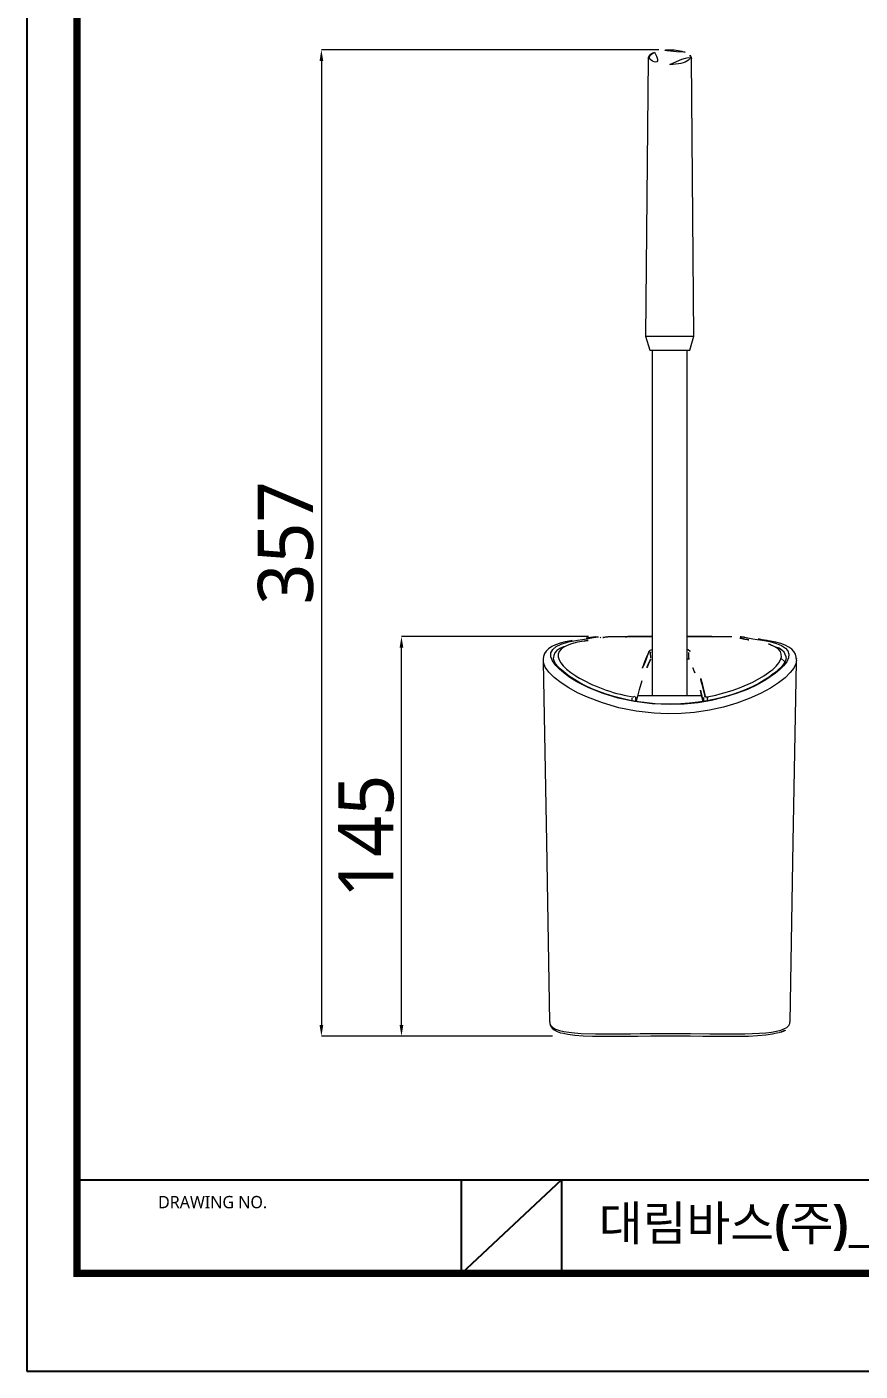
# Model space of a CAD drawing. Extents: x 16296660632 to 16296677184, y -37409619871 to -37409617003.
# Drawn here: x 16296676056 to 16296676358, y -37409617829.4 to -37409617342.5 of the extents above; entities that cross this region are included whole.
import ezdxf

# ---------------------------------------------------------------- set-up
doc = ezdxf.new("R2010")
doc.units = 0
doc.header["$LTSCALE"] = 194
doc.header["$MEASUREMENT"] = 0
doc.header["$PDMODE"] = 3
doc.header["$PDSIZE"] = -10
doc.layers.get('0').update_dxf_attribs({"linetype": 'CONTINUOUS'})
doc.layers.get('DEFPOINTS').update_dxf_attribs({"linetype": 'CONTINUOUS'})
doc.layers.add('BODY', color=7, linetype='CONTINUOUS')
doc.styles.add('Daelim Dimension', font='')
doc.styles.get('Daelim Dimension').set_extended_font_data('NanumGothic')
doc.dimstyles.new('DEFAULT', dxfattribs={"dimscale": 2, "dimtxt": 2, "dimasz": 2, "dimexe": 0, "dimexo": 2, "dimgap": 1, "dimtad": 1, "dimdec": 1, "dimzin": 9, "dimdsep": 46, "dimtxsty": 'Daelim Dimension', "dimcen": 0.5, "dimclrd": 252, "dimclre": 252, "dimclrt": 3, "dimadec": 1, "dimazin": 0, "dimtfac": 1, "dimtdec": 1, "dimtix": 1, "dimtmove": 0, "dimatfit": 3, "dimfxl": 1, "dimtolj": 1, "dimtzin": 1, "dimlwd": 9, "dimlwe": 9, "dimarcsym": 0})

# ---------------------------------------------------------------- blocks, each defined once
blk = doc.blocks.new('*D8')
at = {"layer": 'BODY', "color": 5, "lineweight": 9, "ltscale": 0.7, "transparency": 16777216}
for p, q in [((16296676259.587851, -37409617563.345886), (16296676191.76605, -37409617563.345886)), ((16296676191.76605, -37409617704.093697), (16296676191.76605, -37409617567.345886)), ((16296676245.463659, -37409617708.093697), (16296676191.76605, -37409617708.093697))]:
    blk.add_line(p, q, dxfattribs=at)
at = {"layer": 'BODY', "color": 5, "ltscale": 0.7, "transparency": 16777216}
for points in [[(16296676191.09939, -37409617567.345886), (16296676192.43272, -37409617567.345886), (16296676191.76605, -37409617563.345886)], [(16296676191.09939, -37409617704.093697), (16296676192.43272, -37409617704.093697), (16296676191.76605, -37409617708.093697)]]:
    blk.add_solid(points, dxfattribs=at)
at = {"layer": 'DEFPOINTS', "color": 0, "ltscale": 0.7, "transparency": 16777216}
for p in [(16296676191.76605, -37409617563.345886), (16296676263.587851, -37409617563.345886), (16296676249.463659, -37409617708.093697)]:
    blk.add_point(p, dxfattribs=at)
at = {"layer": 'BODY', "color": 7, "ltscale": 0.7, "transparency": 16777216, "insert": (16296676178.99353, -37409617635.719803), "char_height": 20, "attachment_point": 5, "rotation": 90, "style": 'Daelim Dimension'}
blk.add_mtext('\\A1;145', dxfattribs=at)
blk = doc.blocks.new('*D9')
at = {"layer": 'BODY', "color": 5, "lineweight": 9, "ltscale": 0.7, "transparency": 16777216}
for p, q in [((16296676285.02644, -37409617350.83464), (16296676162.75013, -37409617350.83464)), ((16296676162.75013, -37409617354.83464), (16296676162.75013, -37409617704.0937)), ((16296676246.46366, -37409617708.0937), (16296676162.75013, -37409617708.0937))]:
    blk.add_line(p, q, dxfattribs=at)
at = {"layer": 'BODY', "color": 5, "ltscale": 0.7, "transparency": 16777216}
for points in [[(16296676162.08346, -37409617354.83464), (16296676163.41679, -37409617354.83464), (16296676162.75013, -37409617350.83464)], [(16296676162.08346, -37409617704.0937), (16296676163.41679, -37409617704.0937), (16296676162.75013, -37409617708.0937)]]:
    blk.add_solid(points, dxfattribs=at)
at = {"layer": 'DEFPOINTS', "color": 0, "ltscale": 0.7, "transparency": 16777216}
for p in [(16296676289.02644, -37409617350.83464), (16296676162.75013, -37409617708.0937), (16296676250.46366, -37409617708.0937)]:
    blk.add_point(p, dxfattribs=at)
at = {"layer": 'BODY', "color": 7, "ltscale": 0.7, "transparency": 16777216, "insert": (16296676149.84885, -37409617529.46417), "char_height": 20, "attachment_point": 5, "rotation": 90, "style": 'Daelim Dimension'}
blk.add_mtext('\\A1;357', dxfattribs=at)

msp = doc.modelspace()

# ---------------------------------------------------------------- linework, layer by layer
at = {"linetype": 'Continuous', "lineweight": 15}
for p, q in [((16296676281.148979, -37409617353.977028), (16296676280.27092, -37409617454.592667)), ((16296676297.78196, -37409617454.592667), (16296676296.90391, -37409617353.978279)), ((16296676280.27092, -37409617454.592667), (16296676281.72736, -37409617459.592667)), ((16296676280.27092, -37409617454.592667), (16296676297.78196, -37409617454.592667)), ((16296676296.32551, -37409617459.592667), (16296676297.78196, -37409617454.592667)), ((16296676281.72736, -37409617459.592667), (16296676296.32551, -37409617459.592667)), ((16296676282.676439, -37409617459.592667), (16296676282.676439, -37409617584.740257)), ((16296676295.37644, -37409617584.740257), (16296676295.37644, -37409617459.592667)), ((16296676261.953369, -37409617563.41581), (16296676263.190639, -37409617563.41581)), ((16296676266.58135, -37409617563.414284), (16296676266.5061, -37409617563.419662)), ((16296676273.017361, -37409617563.413971), (16296676266.58135, -37409617563.413971)), ((16296676266.58135, -37409617563.414284), (16296676266.58135, -37409617563.413971)), ((16296676273.017361, -37409617563.414284), (16296676266.58135, -37409617563.414284)), ((16296676273.017361, -37409617563.414284), (16296676273.017361, -37409617563.413971)), ((16296676274.01778, -37409617563.381447), (16296676273.924471, -37409617563.390228)), ((16296676282.676439, -37409617563.343063), (16296676274.017771, -37409617563.343063)), ((16296676274.01778, -37409617563.347237), (16296676274.01778, -37409617563.347519)), ((16296676274.01778, -37409617563.347237), (16296676282.676439, -37409617563.347237)), ((16296676304.03511, -37409617563.343063), (16296676295.37644, -37409617563.343063)), ((16296676295.37644, -37409617563.347237), (16296676304.035089, -37409617563.347237)), ((16296676304.035089, -37409617563.347519), (16296676304.035089, -37409617563.347237)), ((16296676311.471519, -37409617563.413971), (16296676305.035509, -37409617563.413971)), ((16296676305.035509, -37409617563.414284), (16296676305.035509, -37409617563.413971)), ((16296676311.471519, -37409617563.414284), (16296676305.035509, -37409617563.414284)), ((16296676311.471519, -37409617563.414284), (16296676311.471519, -37409617563.413971)), ((16296676311.471519, -37409617563.414284), (16296676311.54677, -37409617563.419662)), ((16296676314.86223, -37409617563.41581), (16296676316.09951, -37409617563.41581)), ((16296676282.12233, -37409617571.191269), (16296676282.087111, -37409617569.156929)), ((16296676295.93054, -37409617571.191269), (16296676295.965759, -37409617569.156929)), ((16296676324.733561, -37409617564.891243), (16296676324.268999, -37409617564.817497)), ((16296676243.12644, -37409617571.412918), (16296676243.12644, -37409617571.945213)), ((16296676246.880079, -37409617571.007439), (16296676246.875641, -37409617571.057083)), ((16296676334.90402, -37409617571.361267), (16296676334.90921, -37409617571.406189)), ((16296676334.92643, -37409617571.928513), (16296676334.92643, -37409617571.406189)), ((16296676275.046801, -37409617585.085564), (16296676275.53455, -37409617585.194672)), ((16296676275.363741, -37409617586.595253), (16296676275.36931, -37409617585.62999)), ((16296676276.730671, -37409617586.837357), (16296676276.706051, -37409617585.414062)), ((16296676277.3466, -37409617584.740257), (16296676289.02644, -37409617584.740257)), ((16296676289.02644, -37409617584.740257), (16296676300.705549, -37409617584.740257)), ((16296676301.322241, -37409617586.834846), (16296676301.34683, -37409617585.414062)), ((16296676302.689171, -37409617586.601387), (16296676302.683559, -37409617585.62999)), ((16296676245.484301, -37409617702.898491), (16296676245.486191, -37409617702.93322)), ((16296676332.48349, -37409617702.953979), (16296676332.48007, -37409617702.877007))]:
    msp.add_line(p, q, dxfattribs=at)
at = {"color": 5}
msp.add_line((16296676074.14819, -37409617760.148239), (16296676982.739479, -37409617760.148239), dxfattribs=at)
at = {"color": 5, "ltscale": 40}
for p, q in [((16296676213.42272, -37409617760.148239), (16296676213.42272, -37409617794.149887)), ((16296676213.42272, -37409617760.148239), (16296676213.42272, -37409617794.149887)), ((16296676249.812929, -37409617760.148239), (16296676213.42272, -37409617794.149887)), ((16296676249.812929, -37409617760.148239), (16296676213.42272, -37409617794.149887)), ((16296676249.812929, -37409617760.148239), (16296676249.812929, -37409617794.149887)), ((16296676249.812929, -37409617760.148239), (16296676249.812929, -37409617794.149887))]:
    msp.add_line(p, q, dxfattribs=at)
at = {"ltscale": 0.5}
msp.add_lwpolyline([(16296676056.003321, -37409617829.424179), (16296677184.40332, -37409617829.424179), (16296677184.40332, -37409617002.624184), (16296676056.003321, -37409617002.624184)], close=True, dxfattribs=at)
at = {"color": 5, "linetype": 'ByBlock', "lineweight": 200, "const_width": 2.6}
msp.add_lwpolyline([(16296676074.14819, -37409617794.021339), (16296677166.14819, -37409617794.021339), (16296677166.14819, -37409617021.821327), (16296676074.14819, -37409617021.821327)], close=True, dxfattribs=at)
at = {"linetype": 'Continuous', "lineweight": 15, "flags": 128}
for points in [[(16296676283.30711, -37409617351.767754), (16296676282.69734, -37409617352.034927), (16296676281.92775, -37409617352.545769), (16296676281.42911, -37409617353.097107), (16296676281.182449, -37409617353.675697), (16296676281.186859, -37409617354.024544)], [(16296676255.609091, -37409617564.701553), (16296676257.36731, -37409617564.426582), (16296676258.88381, -37409617564.162804)], [(16296676258.88381, -37409617564.162804), (16296676261.356001, -37409617563.715683), (16296676263.190639, -37409617563.41581)], [(16296676273.92495, -37409617563.39267), (16296676273.925289, -37409617563.392616), (16296676273.91283, -37409617563.393837), (16296676273.854219, -37409617563.39782), (16296676273.70396, -37409617563.404259), (16296676273.43923, -37409617563.410629), (16296676273.096411, -37409617563.413857), (16296676272.993139, -37409617563.413513)], [(16296676274.01778, -37409617563.347511), (16296676274.01778, -37409617563.35675), (16296676274.01778, -37409617563.368599), (16296676274.01778, -37409617563.381447)], [(16296676304.035089, -37409617563.381447), (16296676304.035089, -37409617563.359619), (16296676304.035089, -37409617563.347511)], [(16296676304.035089, -37409617563.381447), (16296676304.131571, -37409617563.390839), (16296676304.131001, -37409617563.390732)], [(16296676305.03546, -37409617563.413719), (16296676304.962231, -37409617563.413872), (16296676304.61611, -37409617563.410683), (16296676304.32678, -37409617563.403503), (16296676304.170361, -37409617563.396103), (16296676304.129749, -37409617563.39286), (16296676304.131189, -37409617563.393112)], [(16296676314.86223, -37409617563.41581), (16296676316.6661, -37409617563.710289), (16296676319.169069, -37409617564.162804)], [(16296676319.169069, -37409617564.162804), (16296676320.66794, -37409617564.423668), (16296676322.443781, -37409617564.701553)], [(16296676253.58041, -37409617564.844719), (16296676253.19043, -37409617564.901871), (16296676251.115919, -37409617565.302353), (16296676249.262859, -37409617565.776939), (16296676247.640499, -37409617566.338463), (16296676246.25276, -37409617566.99408), (16296676245.08176, -37409617567.768349), (16296676244.160851, -37409617568.666443), (16296676243.584101, -37409617569.552383), (16296676243.22546, -37409617570.590881), (16296676243.16445, -37409617571.406372)], [(16296676250.73192, -37409617576.614281), (16296676249.03076, -37409617575.218262), (16296676247.678869, -37409617573.853943), (16296676246.495541, -37409617572.204338), (16296676245.912201, -37409617570.658386), (16296676245.952829, -37409617569.252411), (16296676246.596359, -37409617568.057121), (16296676247.82745, -37409617567.010017), (16296676249.63093, -37409617566.122833), (16296676252.295179, -37409617565.323143), (16296676255.609091, -37409617564.701553)], [(16296676251.190929, -37409617566.910583), (16296676250.54336, -37409617567.108368), (16296676249.184879, -37409617567.743988), (16296676248.133289, -37409617568.465248), (16296676247.37528, -37409617569.299896), (16296676246.950451, -37409617570.221947), (16296676246.880079, -37409617571.007439)], [(16296676250.391661, -37409617567.371437), (16296676249.62048, -37409617567.956863), (16296676248.96036, -37409617568.774673), (16296676248.611839, -37409617569.684067), (16296676248.5849, -37409617570.666138), (16296676248.89061, -37409617571.748756), (16296676249.526541, -37409617572.890953), (16296676250.43383, -37409617574.026077), (16296676251.62476, -37409617575.193588), (16296676253.1357, -37409617576.414848), (16296676254.925791, -37409617577.642487), (16296676255.14012, -37409617577.762138)], [(16296676258.022369, -37409617564.978539), (16296676255.5193, -37409617565.446739), (16296676253.353809, -37409617566.01844), (16296676251.831779, -37409617566.580544), (16296676250.593361, -37409617567.21833), (16296676250.391661, -37409617567.371437)], [(16296676281.591169, -37409617568.67942), (16296676281.93679, -37409617568.323853), (16296676282.676439, -37409617568.014679)], [(16296676295.37644, -37409617568.005463), (16296676295.722231, -37409617568.108467), (16296676296.4617, -37409617568.67942)], [(16296676322.443781, -37409617564.701553), (16296676325.268721, -37409617565.212898), (16296676327.64797, -37409617565.850098), (16296676329.540991, -37409617566.61734), (16296676330.928881, -37409617567.52449), (16296676331.813761, -37409617568.569542), (16296676332.18898, -37409617569.740128), (16296676332.04743, -37409617571.056847), (16296676331.3951, -37409617572.48362), (16296676330.251539, -37409617573.992218), (16296676328.9431, -37409617575.289413), (16296676327.32095, -37409617576.614281)], [(16296676334.86879, -37409617571.352783), (16296676334.854799, -37409617570.782288), (16296676334.55022, -37409617569.745361), (16296676333.997881, -37409617568.812691), (16296676333.20816, -37409617567.97303), (16296676332.160601, -37409617567.207977), (16296676330.8412, -37409617566.520599), (16296676329.268049, -37409617565.92498), (16296676327.481529, -37409617565.428062), (16296676325.479179, -37409617565.009583), (16296676324.733561, -37409617564.891243)], [(16296676325.64316, -37409617575.784157), (16296676326.35277, -37409617575.260071), (16296676327.589439, -37409617574.058456), (16296676328.52655, -37409617572.890732), (16296676329.147631, -37409617571.783127), (16296676329.45883, -37409617570.731171), (16296676329.446779, -37409617569.714218), (16296676329.09243, -37409617568.774406), (16296676328.457529, -37409617567.980888), (16296676327.58914, -37409617567.308411)], [(16296676331.171761, -37409617571.007362), (16296676331.189301, -37409617570.707176), (16296676330.474171, -37409617569.026077), (16296676329.68157, -37409617568.273888), (16296676328.60264, -37409617567.600349), (16296676327.110649, -37409617567.042679)], [(16296676243.16374, -37409617572.53196), (16296676244.303289, -37409617637.81675), (16296676245.43931, -37409617702.899277)], [(16296676334.895941, -37409617571.928513), (16296676334.714621, -37409617573.197243), (16296676333.969101, -37409617574.770729), (16296676332.708229, -37409617576.434631), (16296676330.824289, -37409617578.274887), (16296676328.40237, -37409617580.161728), (16296676325.48316, -37409617582.044983), (16296676321.898729, -37409617583.97831), (16296676317.80792, -37409617585.816872), (16296676313.27552, -37409617587.488411), (16296676308.49737, -37409617588.88781), (16296676303.370541, -37409617590.025047), (16296676298.00779, -37409617590.836548), (16296676293.168131, -37409617591.238983), (16296676288.248171, -37409617591.344467), (16296676283.358549, -37409617591.147339), (16296676276.81473, -37409617590.393181), (16296676270.5919, -37409617589.151337), (16296676264.58864, -37409617587.424477), (16296676259.184999, -37409617585.374413), (16296676255.591801, -37409617583.697807), (16296676252.396441, -37409617581.941452), (16296676249.639441, -37409617580.154587), (16296676247.146351, -37409617578.203018), (16296676245.220539, -37409617576.29142), (16296676243.903721, -37409617574.471222), (16296676243.226471, -37409617572.772186), (16296676243.21509, -37409617571.945213)], [(16296676251.36846, -37409617576.761887), (16296676250.599739, -37409617576.18988), (16296676249.34742, -37409617575.103203), (16296676248.35145, -37409617574.063499), (16296676247.616859, -37409617573.092484), (16296676247.13899, -37409617572.212936), (16296676246.89953, -37409617571.442886), (16296676246.88179, -37409617571.059731)], [(16296676295.37644, -37409617571.381577), (16296676295.52035, -37409617571.425919), (16296676295.908621, -37409617571.6035), (16296676296.056829, -37409617571.705437), (16296676296.052931, -37409617571.699287)], [(16296676331.19161, -37409617571.019501), (16296676331.11018, -37409617571.648933), (16296676330.822519, -37409617572.414268), (16296676330.275829, -37409617573.327873), (16296676329.48094, -37409617574.311859), (16296676328.433281, -37409617575.354424), (16296676327.12989, -37409617576.443779), (16296676326.690399, -37409617576.760567)], [(16296676330.692789, -37409617572.631058), (16296676330.58427, -37409617572.387848), (16296676329.319139, -37409617571.203369)], [(16296676332.613899, -37409617702.879341), (16296676333.749491, -37409617637.821953), (16296676334.88933, -37409617572.520447)], [(16296676327.32095, -37409617576.614281), (16296676323.82378, -37409617579.081459), (16296676320.71246, -37409617580.826477), (16296676317.12645, -37409617582.500748), (16296676313.12191, -37409617584.043198), (16296676308.82564, -37409617585.374207), (16296676304.185539, -37409617586.487984), (16296676299.29912, -37409617587.326782), (16296676294.26018, -37409617587.844116), (16296676289.12257, -37409617588.026062), (16296676282.58593, -37409617587.748909), (16296676276.243099, -37409617586.939217), (16296676270.2883, -37409617585.658958), (16296676264.829451, -37409617584.007874), (16296676259.66946, -37409617581.949181), (16296676255.2703, -37409617579.702347), (16296676252.80835, -37409617578.161186), (16296676250.73192, -37409617576.614281)], [(16296676326.67548, -37409617576.7901), (16296676326.548, -37409617576.900757), (16296676325.02755, -37409617578.032333), (16296676323.26355, -37409617579.17717), (16296676321.27021, -37409617580.317413), (16296676319.06838, -37409617581.4338), (16296676316.670401, -37409617582.502197), (16296676314.125019, -37409617583.495934), (16296676311.39481, -37409617584.425858), (16296676308.515579, -37409617585.272034), (16296676305.52146, -37409617586.018303), (16296676302.44496, -37409617586.651672), (16296676299.31637, -37409617587.162102), (16296676296.1625, -37409617587.542358), (16296676293.005951, -37409617587.787598), (16296676289.864849, -37409617587.894737), (16296676286.76799, -37409617587.863243), (16296676283.726669, -37409617587.701347), (16296676280.682751, -37409617587.41256), (16296676277.64694, -37409617586.999634), (16296676274.63644, -37409617586.466438), (16296676271.672199, -37409617585.818336), (16296676268.778799, -37409617585.062714), (16296676265.984079, -37409617584.209343), (16296676263.318239, -37409617583.270538), (16296676260.812679, -37409617582.261307), (16296676258.499729, -37409617581.199677), (16296676256.39674, -37409617580.107857), (16296676254.445801, -37409617578.96769), (16296676252.720421, -37409617577.82206), (16296676251.3692, -37409617576.789558)], [(16296676307.313999, -37409617584.127563), (16296676308.647329, -37409617583.790482), (16296676311.57522, -37409617582.909027), (16296676314.32303, -37409617581.942886), (16296676319.08647, -37409617579.890694), (16296676323.12598, -37409617577.64325), (16296676325.64316, -37409617575.784157)], [(16296676276.935419, -37409617586.873619), (16296676278.028681, -37409617582.567657), (16296676279.01223, -37409617579.27446)], [(16296676275.53455, -37409617585.194672), (16296676275.55475, -37409617585.198143), (16296676275.70719, -37409617585.209778), (16296676275.872049, -37409617585.195107), (16296676276.032511, -37409617585.147774), (16296676276.154221, -37409617585.07), (16296676276.210409, -37409617584.978188)], [(16296676301.842461, -37409617584.978188), (16296676301.898861, -37409617585.070213), (16296676302.02113, -37409617585.148148), (16296676302.181841, -37409617585.195282), (16296676302.346201, -37409617585.209793), (16296676302.49859, -37409617585.198067), (16296676302.51832, -37409617585.194672)], [(16296676302.51832, -37409617585.194672), (16296676305.65077, -37409617584.548019), (16296676307.313999, -37409617584.127563)], [(16296676245.48386, -37409617702.933327), (16296676245.513, -37409617703.495392), (16296676245.83058, -37409617704.412659), (16296676246.38595, -37409617705.189827), (16296676247.154631, -37409617705.838799), (16296676248.156969, -37409617706.393539), (16296676249.46459, -37409617706.883141), (16296676249.54777, -37409617706.904427)], [(16296676245.486191, -37409617702.93322), (16296676245.514959, -37409617703.462692), (16296676245.89241, -37409617704.24015), (16296676246.587151, -37409617704.922256), (16296676247.638189, -37409617705.524612), (16296676249.02195, -37409617706.025299), (16296676250.57165, -37409617706.396767), (16296676252.382851, -37409617706.691544), (16296676254.50988, -37409617706.921288), (16296676256.887171, -37409617707.084877), (16296676262.092831, -37409617707.248016), (16296676265.05995, -37409617707.273613), (16296676268.196819, -37409617707.272453), (16296676274.772961, -37409617707.227203), (16296676278.320299, -37409617707.19754), (16296676281.945539, -37409617707.171967), (16296676285.5296, -37409617707.155617), (16296676289.137899, -37409617707.150017), (16296676292.85059, -37409617707.1567), (16296676296.535219, -37409617707.174583), (16296676303.49674, -37409617707.229042), (16296676306.934839, -37409617707.256477), (16296676310.242849, -37409617707.273697), (16296676316.222269, -37409617707.244003), (16296676319.01729, -37409617707.176811), (16296676321.593929, -37409617707.060944), (16296676323.86347, -37409617706.892632), (16296676325.895411, -37409617706.660828), (16296676327.723909, -37409617706.347488), (16296676329.273861, -37409617705.952072), (16296676331.43561, -37409617704.944382), (16296676332.11908, -37409617704.295174), (16296676332.51029, -37409617703.558022), (16296676332.48349, -37409617702.953979)], [(16296676328.46578, -37409617706.876823), (16296676328.34915, -37409617706.926018), (16296676326.303129, -37409617707.429672), (16296676323.786791, -37409617707.796944), (16296676320.84474, -37409617708.042099), (16296676317.494841, -37409617708.184334), (16296676313.77492, -37409617708.248169), (16296676309.75429, -37409617708.256233), (16296676305.483891, -37409617708.231583), (16296676300.991779, -37409617708.192917), (16296676296.362261, -37409617708.156464), (16296676291.629009, -37409617708.136063), (16296676286.847321, -37409617708.135101), (16296676282.1087, -37409617708.153847), (16296676277.4711, -37409617708.189423), (16296676272.965521, -37409617708.228401), (16296676268.67642, -37409617708.254982), (16296676264.68293, -37409617708.251228), (16296676260.977329, -37409617708.195534), (16296676257.626471, -37409617708.066177), (16296676254.62735, -37409617707.835457), (16296676252.05036, -37409617707.484947), (16296676249.941099, -37409617706.999733), (16296676249.825979, -37409617706.953506)]]:
    msp.add_lwpolyline(points, dxfattribs=at)
at = {"linetype": 'Continuous', "lineweight": 15}
for centre, radius, start, end in [((16296676294.08795, -37409617354.540443), 2.852724, 11.59969664, 77.0227484), ((16296676381.165621, -37409618287.207863), 733.54379, 99.352909478, 100.016367855), ((16296676241.7195, -37409617462.046944), 104.214673, 279.00005057, 281.11327032), ((16296676286.8913, -37409617685.201233), 123.46884, 99.46789165, 101.72214218), ((16296676263.20715, -37409617564.407722), 0.992053, 32.8615533, 90.95364659), ((16296676266.58135, -37409617563.913971), 0.5, 90, 91.86601671), ((16296676273.22229, -37409617554.401047), 9.015551, 268.69756065, 275.06211629), ((16296676274.01774, -37409617563.847137), 0.499897, 89.99475441, 115.64238906), ((16296676274.01783, -37409617563.847847), 0.500334, 90.00524559, 115.56975537), ((16296676304.03511, -37409617563.847252), 0.500013, 64.39612883, 90.00295064), ((16296676304.753839, -37409617556.739281), 6.680939, 263.82403414, 272.41631668), ((16296676304.03503, -37409617563.847931), 0.500415, 64.4679824, 89.99311517), ((16296676288.352579, -37409617700.218224), 138.743654, 78.40199702, 80.40810719), ((16296676311.471519, -37409617563.913971), 0.5, 81.34434386, 90), ((16296676314.817671, -37409617564.348587), 0.933848, 87.26492509, 149.24913275), ((16296676248.666849, -37409617978.139038), 420.169636, 79.65134396, 80.76466102), ((16296676336.33337, -37409617462.046944), 104.214673, 258.88672968, 260.99994943), ((16296676351.770241, -37409617600.885391), 77.216102, 155.3489207, 168.11143201), ((16296676281.57943, -37409617569.187897), 0.508623, 3.49222086, 88.67755707), ((16296676296.47344, -37409617569.187897), 0.508623, 91.32244293, 176.50777914), ((16296676226.29855, -37409617600.880142), 77.199453, 11.88721718, 24.65249909), ((16296676318.59318, -37409617583.067467), 18.145943, 60.28037147, 85.45692917), ((16296676326.667561, -37409617593.484673), 49.690959, 153.96649815, 163.71345808), ((16296676283.21467, -37409617573.321991), 2.022856, 102.5889163, 127.03093755), ((16296676281.185591, -37409617571.23732), 0.937877, 332.29794615, 2.81495367), ((16296676296.867189, -37409617571.237328), 0.937788, 177.18417312, 208.53374329), ((16296676263.524719, -37409617588.304024), 36.504149, 18.80783561, 27.06605354), ((16296676250.888109, -37409617577.289421), 0.692969, 46.09559213, 103.02560387), ((16296676284.92164, -37409617527.526512), 58.399972, 239.3389451, 260.26509707), ((16296676219.147551, -37409617604.977608), 83.944908, 12.45827994, 20.00779271), ((16296676276.33453, -37409617585.747353), 0.972324, 145.3608932, 173.06723291), ((16296676276.203581, -37409617585.485687), 0.507541, 8.11226735, 89.22942129), ((16296676301.849291, -37409617585.485687), 0.507541, 90.77057871, 171.88773265), ((16296676301.718349, -37409617585.747353), 0.972324, 6.93276709, 34.6391068), ((16296676328.140631, -37409617702.381142), 4.472588, 277.72290689, 352.11020745)]:
    msp.add_arc(centre, radius, start, end, dxfattribs=at)
for major_axis, start_param, end_param in [((7.377515, 0), 2.4177598594, 4.7123889804), ((7.377515, 0), 0.7270516773, 2.4177598594), ((-7.377515, 0), 1.5707963268, 3.8686443308)]:
    msp.add_ellipse((16296676289.02644, -37409617353.519852), major_axis=major_axis, ratio=0.3639720703, start_param=start_param, end_param=end_param, dxfattribs=at)

# ---------------------------------------------------------------- texts
at = {"color": 5, "ltscale": 40, "style": 'Daelim Dimension'}
msp.add_text('DRAWING NO.', height=4.45295286, dxfattribs=at).set_placement((16296676103.56789, -37409617770.435043))
at = {"color": 2, "insert": (16296676263.314489, -37409617769.510437), "char_height": 12.648406025, "width": 645.47531968, "attachment_point": 1, "style": 'Daelim Dimension'}
msp.add_mtext('{\\fPretendard Variable SemiBold|b0|i0|c129|p2;대림바스(주)}_Parts_Accessory_{\\fGulim|b0|i0|c129|p50;기타용품}_{\\fGulim|b0|i0|c129|p50;청소용 도구함}_DL A9034', dxfattribs=at)

# ---------------------------------------------------------------- dimensions: what is measured, and where the dimension line sits
at = {"layer": 'BODY', "ltscale": 0.7}
for base, p1, p2, text, picture, middle in [((16296676162.75013, -37409617708.093697), (16296676289.02644, -37409617350.834641), (16296676250.463659, -37409617708.093697), '357', '*D9', (16296676149.84885, -37409617529.464172)), ((16296676191.76605, -37409617563.345886), (16296676249.463659, -37409617708.093697), (16296676263.587851, -37409617563.345886), '145', '*D8', (16296676178.99353, -37409617635.719803))]:
    dim = msp.add_linear_dim(base=base, p1=p1, p2=p2, angle=90, text=text, dimstyle='DEFAULT', override={"dimtxt": 10, "dimclrd": 5, "dimclre": 5, "dimclrt": 7}, dxfattribs=at)
    dim.commit()
    dim.dimension.update_dxf_attribs({"geometry": picture, "text_midpoint": middle})

doc.saveas('drawing.dxf')
